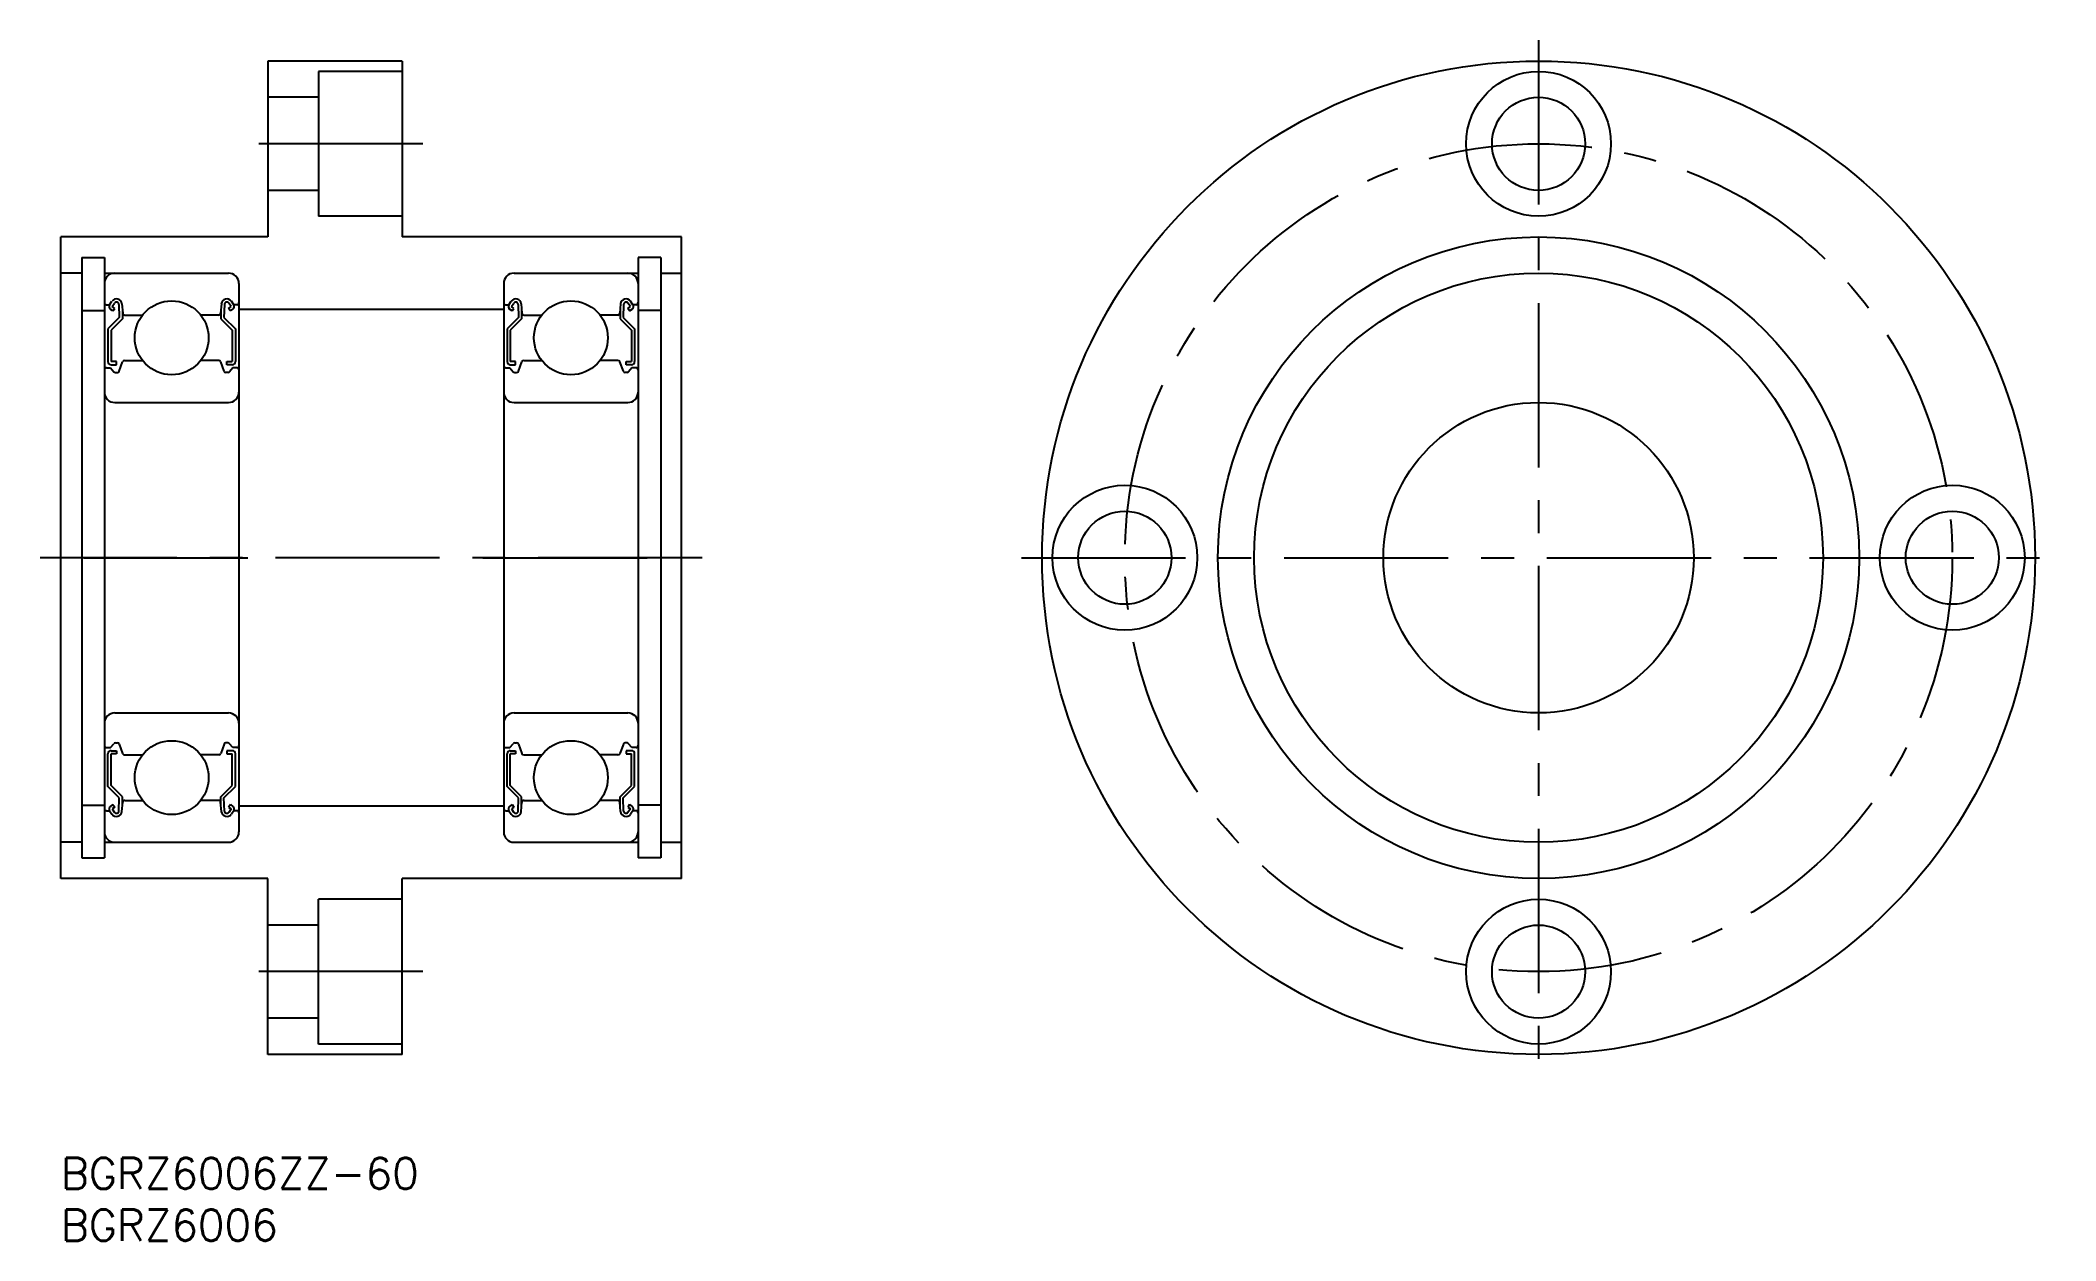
# Model space of a CAD drawing. Extents: x -2 to 193, y -8 to 108.
import ezdxf

# ---------------------------------------------------------------- set-up
doc = ezdxf.new("R2010")
doc.units = 0
doc.header["$LTSCALE"] = 0.5
doc.linetypes.add('CENTER', pattern=[50.8, 31.75, -6.35, 6.35, -6.35])
for name, color, linetype in [('MSM_CENTER', 1, 'CENTER'), ('MSM_CONTINUOUS', 7, 'CONTINUOUS'), ('MSM_PART_NUMBER', 7, 'CONTINUOUS')]:
    doc.layers.add(name, color=color, linetype=linetype)
doc.styles.get("Standard").update_dxf_attribs({"font": 'txt.shx', "height": 3, "bigfont": 'bigfont.shx'})

# ---------------------------------------------------------------- blocks, each defined once
blk = doc.blocks.new('*U2')
at = {"layer": 'MSM_PART_NUMBER'}
blk.add_text('BGRZ6006ZZ-60', height=3, dxfattribs=at).set_placement((0, -3))
blk = doc.blocks.new('*U3')
at = {"layer": 'MSM_PART_NUMBER'}
blk.add_text('BGRZ6006', height=3, dxfattribs=at).set_placement((0, -8))

msp = doc.modelspace()

# ---------------------------------------------------------------- linework, layer by layer
at = {"layer": 'MSM_CENTER'}
for p, q in [((142.86, 108), (142.86, 8)), ((35, 98), (18, 98)), ((62, 58), (-2, 58)), ((2.2, 58), (19.2, 58)), ((40.8, 58), (57.8, 58)), ((92.86, 58), (192.86, 58)), ((35, 18), (18, 18))]:
    msp.add_line(p, q, dxfattribs=at)
msp.add_circle((142.86, 58), 40, dxfattribs=at)
at = {"layer": 'MSM_CONTINUOUS'}
for p, q in [((33, 106), (20, 106)), ((20, 106), (20, 89)), ((29.75, 106), (29.75, 106)), ((33, 106), (33, 89)), ((24.9, 105), (24.9, 91)), ((33, 105), (24.9, 105)), ((24.9, 102.5), (20, 102.5)), ((24.9, 93.5), (20, 93.5)), ((33, 91), (24.9, 91)), ((0, 27), (0, 89)), ((20, 89), (0, 89)), ((60, 89), (33, 89)), ((60, 27), (60, 89)), ((2, 87), (2, 29)), ((2, 87), (4.2, 87)), ((4.2, 87), (4.2, 29)), ((55.8, 87), (55.8, 29)), ((58, 87), (55.8, 87)), ((58, 87), (58, 29)), ((2, 85.5), (0, 85.5)), ((4.2, 85.5), (16.2, 85.5)), ((17.2, 84.5), (17.2, 31.5)), ((42.8, 84.5), (42.8, 31.5)), ((43.8, 85.5), (55.8, 85.5)), ((58, 85.5), (60, 85.5)), ((2, 81.9), (4.2, 81.9)), ((4.4, 82.45), (4.7, 82.45)), ((4.7, 82.45), (4.93, 82.78)), ((5.02, 81.86), (4.77, 82.03)), ((4.95, 82.28), (5.18, 82.61)), ((5.19, 82.1), (4.95, 82.28)), ((5.02, 81.86), (5.19, 82.1)), ((5.6, 82.48), (5.64, 81.22)), ((5.89, 82.52), (5.97, 81.63)), ((5.94, 81.97), (5.94, 81.1)), ((15.51, 82.52), (15.43, 81.63)), ((15.46, 81.97), (15.46, 81.1)), ((15.8, 82.48), (15.76, 81.22)), ((16.21, 82.1), (16.45, 82.28)), ((16.38, 81.86), (16.21, 82.1)), ((16.45, 82.28), (16.22, 82.61)), ((16.38, 81.86), (16.63, 82.03)), ((16.7, 82.45), (16.47, 82.78)), ((17, 82.45), (16.7, 82.45)), ((42.8, 82), (17.2, 82)), ((43, 82.45), (43.3, 82.45)), ((43.3, 82.45), (43.53, 82.78)), ((43.62, 81.86), (43.37, 82.03)), ((43.55, 82.28), (43.78, 82.61)), ((43.79, 82.1), (43.55, 82.28)), ((43.62, 81.86), (43.79, 82.1)), ((44.2, 82.48), (44.24, 81.22)), ((44.49, 82.52), (44.57, 81.63)), ((44.54, 81.97), (44.54, 81.1)), ((54.11, 82.52), (54.03, 81.63)), ((54.06, 81.97), (54.06, 81.1)), ((54.4, 82.48), (54.36, 81.22)), ((54.81, 82.1), (55.05, 82.28)), ((54.98, 81.86), (54.81, 82.1)), ((55.05, 82.28), (54.82, 82.61)), ((54.98, 81.86), (55.23, 82.03)), ((55.3, 82.45), (55.07, 82.78)), ((55.6, 82.45), (55.3, 82.45)), ((58, 81.9), (55.8, 81.9)), ((5.64, 81.22), (4.54, 80.12)), ((4.54, 80.12), (4.54, 76.95)), ((5.94, 81.1), (4.84, 80)), ((4.84, 80), (4.84, 76.95)), ((6.17, 81.45), (7.89, 81.45)), ((15.23, 81.45), (13.51, 81.45)), ((15.46, 81.1), (16.56, 80)), ((15.76, 81.22), (16.86, 80.12)), ((16.56, 80), (16.56, 76.95)), ((16.86, 80.12), (16.86, 76.95)), ((44.24, 81.22), (43.14, 80.12)), ((43.14, 80.12), (43.14, 76.95)), ((44.54, 81.1), (43.44, 80)), ((43.44, 80), (43.44, 76.95)), ((44.77, 81.45), (46.49, 81.45)), ((53.83, 81.45), (52.11, 81.45)), ((54.06, 81.1), (55.16, 80)), ((54.36, 81.22), (55.46, 80.12)), ((55.16, 80), (55.16, 76.95)), ((55.46, 80.12), (55.46, 76.95)), ((4.4, 76.35), (4.8, 76.35)), ((4.8, 76.35), (5.12, 75.97)), ((5.36, 76.95), (4.84, 76.95)), ((4.84, 76.65), (5.36, 76.65)), ((5.36, 76.65), (5.36, 76.95)), ((5.63, 76.03), (5.96, 76.92)), ((6.15, 77.05), (7.89, 77.05)), ((15.25, 77.05), (13.51, 77.05)), ((15.77, 76.03), (15.44, 76.92)), ((16.04, 76.95), (16.56, 76.95)), ((16.04, 76.65), (16.04, 76.95)), ((16.56, 76.65), (16.04, 76.65)), ((16.6, 76.35), (16.28, 75.97)), ((17, 76.35), (16.6, 76.35)), ((43, 76.35), (43.4, 76.35)), ((43.4, 76.35), (43.72, 75.97)), ((43.96, 76.95), (43.44, 76.95)), ((43.44, 76.65), (43.96, 76.65)), ((43.96, 76.65), (43.96, 76.95)), ((44.23, 76.03), (44.56, 76.92)), ((44.75, 77.05), (46.49, 77.05)), ((53.85, 77.05), (52.11, 77.05)), ((54.37, 76.03), (54.04, 76.92)), ((54.64, 76.95), (55.16, 76.95)), ((54.64, 76.65), (54.64, 76.95)), ((55.16, 76.65), (54.64, 76.65)), ((55.2, 76.35), (54.88, 75.97)), ((55.6, 76.35), (55.2, 76.35)), ((5.27, 75.9), (5.45, 75.9)), ((16.13, 75.9), (15.95, 75.9)), ((43.87, 75.9), (44.05, 75.9)), ((54.73, 75.9), (54.55, 75.9)), ((5.2, 73), (16.2, 73)), ((43.8, 73), (54.8, 73)), ((5.2, 43), (16.2, 43)), ((43.8, 43), (54.8, 43)), ((4.4, 39.65), (4.8, 39.65)), ((4.54, 35.88), (4.54, 39.05)), ((4.8, 39.65), (5.12, 40.03)), ((4.84, 39.35), (5.36, 39.35)), ((4.84, 36), (4.84, 39.05)), ((5.36, 39.05), (4.84, 39.05)), ((5.27, 40.1), (5.45, 40.1)), ((5.36, 39.35), (5.36, 39.05)), ((5.63, 39.97), (5.96, 39.08)), ((15.77, 39.97), (15.44, 39.08)), ((16.13, 40.1), (15.95, 40.1)), ((16.56, 39.35), (16.04, 39.35)), ((16.04, 39.35), (16.04, 39.05)), ((16.04, 39.05), (16.56, 39.05)), ((16.6, 39.65), (16.28, 40.03)), ((16.56, 36), (16.56, 39.05)), ((17, 39.65), (16.6, 39.65)), ((16.86, 35.88), (16.86, 39.05)), ((43, 39.65), (43.4, 39.65)), ((43.14, 35.88), (43.14, 39.05)), ((43.4, 39.65), (43.72, 40.03)), ((43.44, 39.35), (43.96, 39.35)), ((43.44, 36), (43.44, 39.05)), ((43.96, 39.05), (43.44, 39.05)), ((43.87, 40.1), (44.05, 40.1)), ((43.96, 39.35), (43.96, 39.05)), ((44.23, 39.97), (44.56, 39.08)), ((54.37, 39.97), (54.04, 39.08)), ((54.73, 40.1), (54.55, 40.1)), ((55.16, 39.35), (54.64, 39.35)), ((54.64, 39.35), (54.64, 39.05)), ((54.64, 39.05), (55.16, 39.05)), ((55.2, 39.65), (54.88, 40.03)), ((55.16, 36), (55.16, 39.05)), ((55.6, 39.65), (55.2, 39.65)), ((55.46, 35.88), (55.46, 39.05)), ((6.15, 38.95), (7.89, 38.95)), ((15.25, 38.95), (13.51, 38.95)), ((44.75, 38.95), (46.49, 38.95)), ((53.85, 38.95), (52.11, 38.95)), ((5.64, 34.78), (4.54, 35.88)), ((5.94, 34.9), (4.84, 36)), ((15.46, 34.9), (16.56, 36)), ((15.76, 34.78), (16.86, 35.88)), ((44.24, 34.78), (43.14, 35.88)), ((44.54, 34.9), (43.44, 36)), ((54.06, 34.9), (55.16, 36)), ((54.36, 34.78), (55.46, 35.88)), ((2, 34.1), (4.2, 34.1)), ((4.4, 33.55), (4.7, 33.55)), ((4.7, 33.55), (4.93, 33.22)), ((5.02, 34.14), (4.77, 33.97)), ((5.19, 33.9), (4.95, 33.72)), ((4.95, 33.72), (5.18, 33.39)), ((5.02, 34.14), (5.19, 33.9)), ((5.6, 33.52), (5.64, 34.78)), ((5.89, 33.48), (5.97, 34.37)), ((5.94, 34.03), (5.94, 34.9)), ((6.17, 34.55), (7.89, 34.55)), ((15.23, 34.55), (13.51, 34.55)), ((15.51, 33.48), (15.43, 34.37)), ((15.46, 34.03), (15.46, 34.9)), ((15.8, 33.52), (15.76, 34.78)), ((16.38, 34.14), (16.21, 33.9)), ((16.21, 33.9), (16.45, 33.72)), ((16.45, 33.72), (16.22, 33.39)), ((16.38, 34.14), (16.63, 33.97)), ((16.7, 33.55), (16.47, 33.22)), ((17, 33.55), (16.7, 33.55)), ((42.8, 34), (17.2, 34)), ((43, 33.55), (43.3, 33.55)), ((43.3, 33.55), (43.53, 33.22)), ((43.62, 34.14), (43.37, 33.97)), ((43.79, 33.9), (43.55, 33.72)), ((43.55, 33.72), (43.78, 33.39)), ((43.62, 34.14), (43.79, 33.9)), ((44.2, 33.52), (44.24, 34.78)), ((44.49, 33.48), (44.57, 34.37)), ((44.54, 34.03), (44.54, 34.9)), ((44.77, 34.55), (46.49, 34.55)), ((53.83, 34.55), (52.11, 34.55)), ((54.11, 33.48), (54.03, 34.37)), ((54.06, 34.03), (54.06, 34.9)), ((54.4, 33.52), (54.36, 34.78)), ((54.98, 34.14), (54.81, 33.9)), ((54.81, 33.9), (55.05, 33.72)), ((55.05, 33.72), (54.82, 33.39)), ((54.98, 34.14), (55.23, 33.97)), ((55.3, 33.55), (55.07, 33.22)), ((55.6, 33.55), (55.3, 33.55)), ((58, 34.1), (55.8, 34.1)), ((2, 30.5), (0, 30.5)), ((4.2, 30.5), (16.2, 30.5)), ((43.8, 30.5), (55.8, 30.5)), ((58, 30.5), (60, 30.5)), ((2, 29), (4.2, 29)), ((58, 29), (55.8, 29)), ((20, 27), (0, 27)), ((20, 10), (20, 27)), ((60, 27), (33, 27)), ((33, 10), (33, 27)), ((24.9, 11), (24.9, 25)), ((33, 25), (24.9, 25)), ((24.9, 22.5), (20, 22.5)), ((24.9, 13.5), (20, 13.5)), ((33, 10), (20, 10)), ((33, 11), (24.9, 11))]:
    msp.add_line(p, q, dxfattribs=at)
for centre, radius in [((142.86, 58), 48), ((142.86, 98), 7), ((142.86, 98), 4.5), ((142.86, 58), 31), ((142.86, 58), 27.5), ((10.7, 79.25), 3.57), ((49.3, 79.25), 3.57), ((142.86, 58), 15), ((102.86, 58), 7), ((182.86, 58), 7), ((102.86, 58), 4.5), ((182.86, 58), 4.5), ((10.7, 36.75), 3.57), ((49.3, 36.75), 3.57), ((142.86, 18), 7), ((142.86, 18), 4.5)]:
    msp.add_circle(centre, radius, dxfattribs=at)
for centre, radius, start, end in [((5.2, 84.5), 1, 90, 180), ((16.2, 84.5), 1, 0, 90), ((43.8, 84.5), 1, 90, 180), ((54.8, 84.5), 1, 0, 90), ((4.4, 82.65), 0.2, 180, 270), ((4.95, 82.28), 0.3, 144.9356, 235.0377), ((5.37, 82.48), 0.53, 5.0651, 144.9356), ((5.37, 82.47), 0.23, 2.1311, 144.9356), ((16.03, 82.48), 0.53, 35.0644, 174.9349), ((16.03, 82.47), 0.23, 35.0644, 177.8689), ((16.45, 82.28), 0.3, 304.9623, 35.0644), ((17, 82.65), 0.2, 270, 0), ((43, 82.65), 0.2, 180, 270), ((43.55, 82.28), 0.3, 144.9356, 235.0377), ((43.97, 82.48), 0.53, 5.0651, 144.9356), ((43.97, 82.47), 0.23, 2.1311, 144.9356), ((54.63, 82.48), 0.53, 35.0644, 174.9349), ((54.63, 82.47), 0.23, 35.0644, 177.8689), ((55.05, 82.28), 0.3, 304.9623, 35.0644), ((55.6, 82.65), 0.2, 270, 0), ((6.17, 81.65), 0.2, 185.0651, 270), ((15.23, 81.65), 0.2, 270, 354.9349), ((44.77, 81.65), 0.2, 185.0651, 270), ((53.83, 81.65), 0.2, 270, 354.9349), ((4.4, 76.15), 0.2, 90, 180), ((4.84, 76.95), 0.3, 180, 270), ((5.45, 76.1), 0.2, 270, 339.9703), ((6.15, 76.85), 0.2, 90, 159.9703), ((15.25, 76.85), 0.2, 20.0297, 90), ((15.95, 76.1), 0.2, 200.0297, 270), ((16.56, 76.95), 0.3, 270, 0), ((17, 76.15), 0.2, 0, 90), ((43, 76.15), 0.2, 90, 180), ((43.44, 76.95), 0.3, 180, 270), ((44.05, 76.1), 0.2, 270, 339.9703), ((44.75, 76.85), 0.2, 90, 159.9703), ((53.85, 76.85), 0.2, 20.0297, 90), ((54.55, 76.1), 0.2, 200.0297, 270), ((55.16, 76.95), 0.3, 270, 0), ((55.6, 76.15), 0.2, 0, 90), ((5.27, 76.1), 0.2, 219.9991, 270), ((16.13, 76.1), 0.2, 270, 320.0009), ((43.87, 76.1), 0.2, 219.9991, 270), ((54.73, 76.1), 0.2, 270, 320.0009), ((5.2, 74), 1, 180, 270), ((16.2, 74), 1, 270, 0), ((43.8, 74), 1, 180, 270), ((54.8, 74), 1, 270, 0), ((5.2, 42), 1, 90, 180), ((16.2, 42), 1, 0, 90), ((43.8, 42), 1, 90, 180), ((54.8, 42), 1, 0, 90), ((4.4, 39.85), 0.2, 180, 270), ((4.84, 39.05), 0.3, 90, 180), ((5.27, 39.9), 0.2, 90, 140.0009), ((5.45, 39.9), 0.2, 20.0297, 90), ((6.15, 39.15), 0.2, 200.0297, 270), ((15.25, 39.15), 0.2, 270, 339.9703), ((15.95, 39.9), 0.2, 90, 159.9703), ((16.13, 39.9), 0.2, 39.9991, 90), ((16.56, 39.05), 0.3, 0, 90), ((17, 39.85), 0.2, 270, 0), ((43, 39.85), 0.2, 180, 270), ((43.44, 39.05), 0.3, 90, 180), ((43.87, 39.9), 0.2, 90, 140.0009), ((44.05, 39.9), 0.2, 20.0297, 90), ((44.75, 39.15), 0.2, 200.0297, 270), ((53.85, 39.15), 0.2, 270, 339.9703), ((54.55, 39.9), 0.2, 90, 159.9703), ((54.73, 39.9), 0.2, 39.9991, 90), ((55.16, 39.05), 0.3, 0, 90), ((55.6, 39.85), 0.2, 270, 0), ((4.4, 33.35), 0.2, 90, 180), ((4.95, 33.72), 0.3, 124.9623, 215.0644), ((5.37, 33.52), 0.53, 215.0644, 354.9349), ((5.37, 33.53), 0.23, 215.0644, 357.8689), ((6.17, 34.35), 0.2, 90, 174.9349), ((15.23, 34.35), 0.2, 5.0651, 90), ((16.03, 33.52), 0.53, 185.0651, 324.9356), ((16.03, 33.53), 0.23, 182.1311, 324.9356), ((16.45, 33.72), 0.3, 324.9356, 55.0377), ((17, 33.35), 0.2, 0, 90), ((43, 33.35), 0.2, 90, 180), ((43.55, 33.72), 0.3, 124.9623, 215.0644), ((43.97, 33.52), 0.53, 215.0644, 354.9349), ((43.97, 33.53), 0.23, 215.0644, 357.8689), ((44.77, 34.35), 0.2, 90, 174.9349), ((53.83, 34.35), 0.2, 5.0651, 90), ((54.63, 33.52), 0.53, 185.0651, 324.9356), ((54.63, 33.53), 0.23, 182.1311, 324.9356), ((55.05, 33.72), 0.3, 324.9356, 55.0377), ((55.6, 33.35), 0.2, 0, 90), ((5.2, 31.5), 1, 180, 270), ((16.2, 31.5), 1, 270, 0), ((43.8, 31.5), 1, 180, 270), ((54.8, 31.5), 1, 270, 0)]:
    msp.add_arc(centre, radius, start, end, dxfattribs=at)

# ---------------------------------------------------------------- block references
for name in ['*U2', '*U3']:
    msp.add_blockref(name, (0, 0), dxfattribs=at)

doc.saveas('drawing.dxf')
